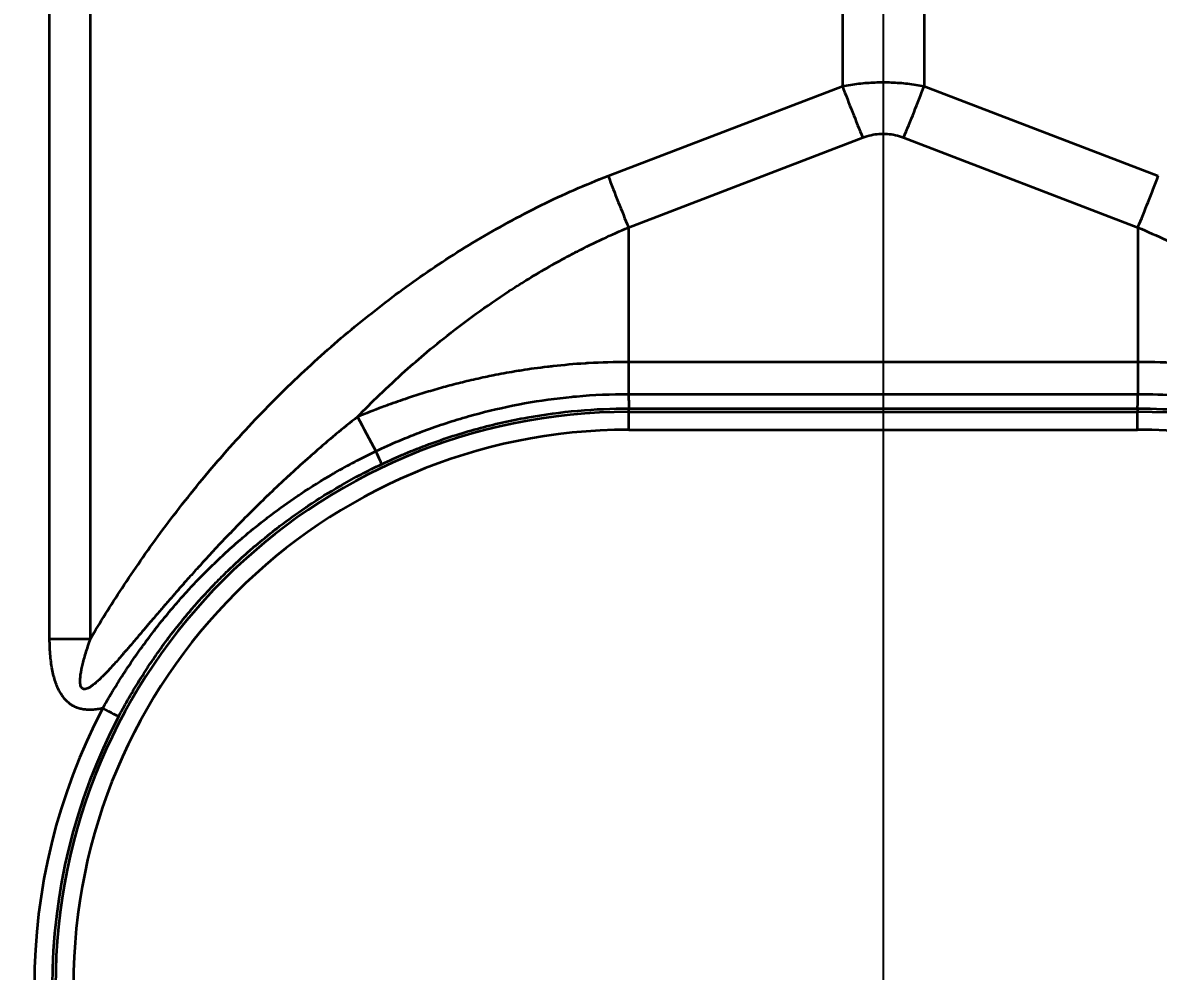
# Model space of a CAD drawing. Header units: millimetres. Extents: x 101 to 3000, y 150 to 4305.
# Drawn here: x 1070.05 to 1101.76, y 2370.54 to 2397.02 of the extents above; entities that cross this region are included whole.
import ezdxf

# ---------------------------------------------------------------- set-up
doc = ezdxf.new("R2010")
doc.units = ezdxf.units.MM
doc.header["$LTSCALE"] = 15
doc.layers.add('Bemaßung (ISO)', color=7, linetype='Continuous', lineweight=25)
doc.layers.add('Sichtbar schmal (ISO)', color=7, linetype='Continuous', lineweight=35)
doc.styles.add('Notiztext (DIN)', font='verdana.ttf')
doc.dimstyles.new('Standard (DIN)', dxfattribs={"dimscale": 15, "dimtxt": 2.5, "dimasz": 2.5, "dimexe": 2, "dimexo": 4, "dimgap": 0.5, "dimtad": 1, "dimdec": 1, "dimrnd": 1e-08, "dimtxsty": 'Notiztext (DIN)', "dimcen": 0.09, "dimclrd": 256, "dimclre": 256, "dimclrt": 256, "dimadec": 0, "dimazin": 2, "dimtfac": 1, "dimtmove": 0, "dimatfit": 3, "dimfxl": 0, "dimtolj": 1, "dimtzin": 0, "dimlwd": -1, "dimlwe": -1, "dimarcsym": 0})

# ---------------------------------------------------------------- blocks, each defined once
blk = doc.blocks.new('*D75')
at = {"layer": 'Bemaßung (ISO)', "transparency": 16777216}
for p, q in [((1094.075, 2762.446), (1094.075, 2012.446)), ((1033.925, 2215.146), (1033.925, 2012.446)), ((996.425, 2042.446), (958.925, 2042.446)), ((1033.925, 2042.446), (1094.075, 2042.446)), ((1131.575, 2042.446), (1169.075, 2042.446))]:
    blk.add_line(p, q, dxfattribs=at)
for points in [[(996.425, 2048.696), (996.425, 2036.196), (1033.925, 2042.446)], [(1131.575, 2048.696), (1131.575, 2036.196), (1094.075, 2042.446)]]:
    blk.add_solid(points, dxfattribs=at)
at = {"layer": 'Defpoints', "color": 0, "transparency": 16777216}
for p in [(1094.075, 2822.446), (1033.925, 2275.146), (1094.075, 2042.446)]:
    blk.add_point(p, dxfattribs=at)
at = {"layer": 'Bemaßung (ISO)', "transparency": 16777216, "insert": (1034.635, 2088.983), "char_height": 37.5, "attachment_point": 1, "style": 'Notiztext (DIN)'}
blk.add_mtext('\\A1;60', dxfattribs=at)

msp = doc.modelspace()

# ---------------------------------------------------------------- linework, layer by layer
at = {"layer": 'Sichtbar schmal (ISO)'}
for p, q in [((1070.802, 2379.822), (1070.802, 2550.467)), ((1071.943, 2379.822), (1071.943, 2550.468)), ((1092.934, 2535.052), (1092.934, 2395.247)), ((1095.216, 2535.052), (1095.216, 2395.247)), ((1086.395, 2392.74), (1092.934, 2395.247)), ((1095.216, 2395.247), (1101.755, 2392.74)), ((1086.965, 2391.302), (1093.505, 2393.81)), ((1094.646, 2393.81), (1101.185, 2391.302)), ((1086.965, 2391.302), (1086.965, 2387.545)), ((1101.185, 2391.302), (1101.185, 2387.545)), ((1086.965, 2387.545), (1086.965, 2386.653)), ((1101.185, 2387.545), (1086.965, 2387.545)), ((1101.185, 2387.545), (1101.185, 2386.653)), ((1086.965, 2386.653), (1101.185, 2386.653)), ((1086.975, 2386.155), (1086.975, 2386.25)), ((1086.975, 2386.25), (1101.175, 2386.25)), ((1086.975, 2386.155), (1101.175, 2386.155)), ((1086.975, 2385.655), (1086.975, 2386.155)), ((1101.175, 2386.25), (1101.175, 2386.155)), ((1101.175, 2385.655), (1101.175, 2386.155)), ((1086.975, 2385.655), (1101.175, 2385.655))]:
    msp.add_line(p, q, dxfattribs=at)
for centre, radius, start, end in [((1086.975, 2370.146), 16.009, 90, 270), ((1101.175, 2370.146), 16.009, 270, 90), ((1086.975, 2370.146), 15.509, 90, 270), ((1101.175, 2370.146), 15.509, 270, 90)]:
    msp.add_arc(centre, radius, start, end, dxfattribs=at)
for centre, major_axis, ratio, start_param, end_param in [((1093.505, 2395.221), (1.79, -4.668), 0.104798, 4.666655, 4.979151), ((1094.646, 2395.221), (-1.79, -4.668), 0.104799, 1.304034, 1.616531), ((1086.965, 2392.714), (1.79, -4.668), 0.104799, 4.666654, 4.979151), ((1101.185, 2392.714), (-1.79, -4.668), 0.104799, 1.304034, 1.616531), ((1101.18, 2386.75), (-0.005, -0.5), 0.011304, 0.01759, 1.376435), ((1080.922, 2383.225), (4.733, -8.809), 0.002478, 4.388761, 4.501568), ((1079.859, 2385.148), (0.214, -0.452), 0.013246, 0.017455, 1.360371), ((1070.802, 2379.874), (-10, 0), 0.005236, 1.570796, 1.685163), ((1086.976, 2370.147), (-16.601, 0), 0.999986, 5.798586, 6.768244), ((1086.976, 2370.145), (-16.102, 0), 0.999985, 5.798589, 6.768246), ((1072.286, 2377.879), (0.442, -0.233), 0.004631, 0.017453, 1.573237)]:
    msp.add_ellipse(centre, major_axis=major_axis, ratio=ratio, start_param=start_param, end_param=end_param, dxfattribs=at)
for points, knots in [([(1092.934, 2395.247), (1093.09, 2395.277), (1093.244, 2395.301), (1093.397, 2395.318), (1093.55, 2395.335), (1093.7, 2395.347), (1093.85, 2395.352), (1094, 2395.358), (1094.15, 2395.358), (1094.3, 2395.352), (1094.45, 2395.347), (1094.6, 2395.336), (1094.753, 2395.318), (1094.906, 2395.301), (1095.06, 2395.277), (1095.216, 2395.247)], [0.0000009, 0.0000009, 0.0000009, 0.0000009, 0.2, 0.2, 0.2, 0.4, 0.4, 0.4, 0.6, 0.6, 0.6, 0.8, 0.8, 0.8, 1, 1, 1, 1]), ([(1093.505, 2393.81), (1093.582, 2393.84), (1093.737, 2393.887), (1093.963, 2393.92), (1094.187, 2393.92), (1094.413, 2393.887), (1094.568, 2393.84), (1094.646, 2393.81)], [0.0000017, 0.0000017, 0.0000017, 0.0000017, 0.2, 0.4, 0.6, 0.8, 1, 1, 1, 1]), ([(1071.943, 2379.822), (1072.209, 2380.271), (1072.793, 2381.214), (1073.866, 2382.765), (1075.133, 2384.387), (1076.533, 2385.961), (1078.003, 2387.411), (1079.508, 2388.713), (1081.022, 2389.86), (1082.695, 2390.956), (1084.521, 2391.953), (1085.761, 2392.497), (1086.395, 2392.74)], [0.0000002, 0.0000002, 0.0000002, 0.0000002, 0.1, 0.2, 0.3, 0.4, 0.5, 0.6, 0.7, 0.8, 0.9, 1, 1, 1, 1]), ([(1079.396, 2386.015), (1079.599, 2386.225), (1079.805, 2386.43), (1080.013, 2386.631), (1080.25, 2386.859), (1080.489, 2387.081), (1080.729, 2387.296), (1080.93, 2387.476), (1081.131, 2387.65), (1081.335, 2387.821), (1081.588, 2388.033), (1081.845, 2388.24), (1082.11, 2388.444), (1082.304, 2388.593), (1082.502, 2388.742), (1082.704, 2388.888), (1083.002, 2389.103), (1083.308, 2389.314), (1083.623, 2389.52), (1083.783, 2389.624), (1083.944, 2389.727), (1084.108, 2389.827), (1084.486, 2390.061), (1084.874, 2390.284), (1085.264, 2390.493), (1085.355, 2390.541), (1085.445, 2390.588), (1085.536, 2390.635), (1086.007, 2390.878), (1086.483, 2391.101), (1086.965, 2391.302)], [0.0000008, 0.0000008, 0.0000008, 0.0000008, 0.0934865, 0.0934865, 0.0934865, 0.2, 0.2, 0.2, 0.2892891, 0.2892891, 0.2892891, 0.4, 0.4, 0.4, 0.4809533, 0.4809533, 0.4809533, 0.6, 0.6, 0.6, 0.6603903, 0.6603903, 0.6603903, 0.8, 0.8, 0.8, 0.8322328, 0.8322328, 0.8322328, 1, 1, 1, 1]), ([(1101.185, 2391.302), (1101.721, 2391.078), (1102.254, 2390.826), (1102.776, 2390.551), (1102.828, 2390.524), (1102.88, 2390.496), (1102.931, 2390.468), (1103.4, 2390.217), (1103.861, 2389.946), (1104.322, 2389.652), (1104.423, 2389.587), (1104.524, 2389.522), (1104.625, 2389.455), (1105.036, 2389.184), (1105.446, 2388.895), (1105.85, 2388.589), (1106, 2388.476), (1106.148, 2388.361), (1106.296, 2388.244), (1106.648, 2387.965), (1106.995, 2387.674), (1107.336, 2387.372), (1107.528, 2387.202), (1107.718, 2387.028), (1107.907, 2386.851), (1108.194, 2386.58), (1108.477, 2386.302), (1108.754, 2386.015)], [0, 0, 0, 0, 0.2, 0.2, 0.2, 0.219849, 0.219849, 0.219849, 0.4, 0.4, 0.4, 0.439513, 0.439513, 0.439513, 0.6, 0.6, 0.6, 0.659228, 0.659228, 0.659228, 0.8, 0.8, 0.8, 0.879178, 0.879178, 0.879178, 1, 1, 1, 1]), ([(1086.965, 2387.545), (1086.572, 2387.545), (1086.199, 2387.533), (1085.851, 2387.512), (1085.818, 2387.511), (1085.785, 2387.509), (1085.752, 2387.507), (1085.437, 2387.487), (1085.142, 2387.46), (1084.863, 2387.429), (1084.808, 2387.423), (1084.755, 2387.417), (1084.701, 2387.411), (1084.45, 2387.381), (1084.211, 2387.348), (1083.983, 2387.312), (1083.915, 2387.301), (1083.848, 2387.29), (1083.782, 2387.279), (1083.576, 2387.245), (1083.378, 2387.208), (1083.187, 2387.17), (1083.111, 2387.155), (1083.036, 2387.139), (1082.962, 2387.124), (1082.786, 2387.086), (1082.614, 2387.048), (1082.446, 2387.007), (1082.367, 2386.988), (1082.289, 2386.969), (1082.211, 2386.949), (1082.051, 2386.909), (1081.894, 2386.867), (1081.739, 2386.824), (1081.658, 2386.801), (1081.577, 2386.778), (1081.497, 2386.754), (1081.338, 2386.708), (1081.18, 2386.66), (1081.022, 2386.609), (1080.945, 2386.585), (1080.868, 2386.56), (1080.791, 2386.534), (1080.611, 2386.474), (1080.432, 2386.412), (1080.253, 2386.347), (1080.198, 2386.327), (1080.144, 2386.307), (1080.09, 2386.287), (1079.857, 2386.2), (1079.626, 2386.109), (1079.396, 2386.015)], [0, 0, 0, 0, 0.1014608, 0.1014608, 0.1014608, 0.1111111, 0.1111111, 0.1111111, 0.2041038, 0.2041038, 0.2041038, 0.2222222, 0.2222222, 0.2222222, 0.307832, 0.307832, 0.307832, 0.3333333, 0.3333333, 0.3333333, 0.4128731, 0.4128731, 0.4128731, 0.4444444, 0.4444444, 0.4444444, 0.5199137, 0.5199137, 0.5199137, 0.5555556, 0.5555556, 0.5555556, 0.6287064, 0.6287064, 0.6287064, 0.6666667, 0.6666667, 0.6666667, 0.7412944, 0.7412944, 0.7412944, 0.7777778, 0.7777778, 0.7777778, 0.862924, 0.862924, 0.862924, 0.8888889, 0.8888889, 0.8888889, 0.9999988, 0.9999988, 0.9999988, 0.9999988]), ([(1108.754, 2386.015), (1108.55, 2386.099), (1108.344, 2386.18), (1108.137, 2386.258), (1108.112, 2386.268), (1108.086, 2386.277), (1108.06, 2386.287), (1107.827, 2386.374), (1107.593, 2386.456), (1107.358, 2386.534), (1107.178, 2386.594), (1106.996, 2386.652), (1106.815, 2386.706), (1106.761, 2386.723), (1106.707, 2386.739), (1106.653, 2386.755), (1106.417, 2386.824), (1106.181, 2386.888), (1105.938, 2386.95), (1105.777, 2386.99), (1105.614, 2387.029), (1105.446, 2387.067), (1105.361, 2387.087), (1105.274, 2387.106), (1105.187, 2387.124), (1104.927, 2387.179), (1104.655, 2387.231), (1104.367, 2387.279), (1104.261, 2387.297), (1104.153, 2387.314), (1104.042, 2387.331), (1103.852, 2387.36), (1103.654, 2387.386), (1103.448, 2387.411), (1103.185, 2387.442), (1102.909, 2387.47), (1102.615, 2387.492), (1102.543, 2387.497), (1102.471, 2387.502), (1102.398, 2387.507), (1102.021, 2387.53), (1101.616, 2387.545), (1101.185, 2387.545)], [0, 0, 0, 0, 0.098827, 0.098827, 0.098827, 0.111111, 0.111111, 0.111111, 0.222222, 0.222222, 0.222222, 0.307774, 0.307774, 0.307774, 0.333333, 0.333333, 0.333333, 0.444444, 0.444444, 0.444444, 0.518083, 0.518083, 0.518083, 0.555556, 0.555556, 0.555556, 0.666667, 0.666667, 0.666667, 0.707555, 0.707555, 0.707555, 0.777778, 0.777778, 0.777778, 0.867245, 0.867245, 0.867245, 0.888889, 0.888889, 0.888889, 1, 1, 1, 1]), ([(1079.91, 2385.057), (1080.339, 2385.261), (1080.777, 2385.447), (1081.223, 2385.613), (1081.232, 2385.617), (1081.241, 2385.62), (1081.25, 2385.624), (1081.661, 2385.776), (1082.077, 2385.912), (1082.499, 2386.032), (1082.545, 2386.045), (1082.592, 2386.058), (1082.638, 2386.071), (1083.049, 2386.183), (1083.464, 2386.279), (1083.882, 2386.359), (1083.942, 2386.371), (1084.002, 2386.382), (1084.062, 2386.393), (1084.5, 2386.472), (1084.942, 2386.533), (1085.385, 2386.576), (1085.427, 2386.58), (1085.469, 2386.584), (1085.51, 2386.588), (1085.995, 2386.631), (1086.481, 2386.653), (1086.965, 2386.653)], [0, 0, 0, 0, 0.195961, 0.195961, 0.195961, 0.2, 0.2, 0.2, 0.380208, 0.380208, 0.380208, 0.4, 0.4, 0.4, 0.574951, 0.574951, 0.574951, 0.6, 0.6, 0.6, 0.782753, 0.782753, 0.782753, 0.8, 0.8, 0.8, 1, 1, 1, 1]), ([(1086.965, 2386.653), (1086.966, 2386.608), (1086.967, 2386.565), (1086.967, 2386.525), (1086.968, 2386.484), (1086.969, 2386.447), (1086.969, 2386.413), (1086.97, 2386.395), (1086.97, 2386.378), (1086.97, 2386.363), (1086.971, 2386.35), (1086.971, 2386.337), (1086.971, 2386.326), (1086.972, 2386.302), (1086.973, 2386.283), (1086.973, 2386.27), (1086.974, 2386.257), (1086.974, 2386.25), (1086.975, 2386.25)], [0, 0, 0, 0, 0.2, 0.2, 0.2, 0.4, 0.4, 0.4, 0.507758, 0.507758, 0.507758, 0.6, 0.6, 0.6, 0.8, 0.8, 0.8, 1, 1, 1, 1]), ([(1101.185, 2386.653), (1101.555, 2386.653), (1101.926, 2386.64), (1102.296, 2386.615), (1102.411, 2386.607), (1102.525, 2386.598), (1102.64, 2386.588), (1102.858, 2386.568), (1103.076, 2386.544), (1103.294, 2386.516), (1103.56, 2386.481), (1103.824, 2386.44), (1104.088, 2386.393), (1104.119, 2386.387), (1104.151, 2386.381), (1104.183, 2386.376), (1104.447, 2386.326), (1104.71, 2386.271), (1104.971, 2386.209), (1105.152, 2386.166), (1105.332, 2386.12), (1105.512, 2386.071), (1105.568, 2386.055), (1105.624, 2386.04), (1105.681, 2386.023), (1105.902, 2385.96), (1106.122, 2385.893), (1106.34, 2385.82), (1106.528, 2385.758), (1106.714, 2385.693), (1106.9, 2385.624), (1106.925, 2385.614), (1106.95, 2385.605), (1106.976, 2385.595), (1107.186, 2385.516), (1107.394, 2385.433), (1107.6, 2385.345), (1107.816, 2385.253), (1108.029, 2385.157), (1108.24, 2385.057)], [0, 0, 0, 0, 0.1527893, 0.1527893, 0.1527893, 0.2, 0.2, 0.2, 0.2901178, 0.2901178, 0.2901178, 0.4, 0.4, 0.4, 0.4132238, 0.4132238, 0.4132238, 0.5236105, 0.5236105, 0.5236105, 0.6, 0.6, 0.6, 0.6240365, 0.6240365, 0.6240365, 0.7186135, 0.7186135, 0.7186135, 0.8, 0.8, 0.8, 0.811166, 0.811166, 0.811166, 0.90352, 0.90352, 0.90352, 0.9999991, 0.9999991, 0.9999991, 0.9999991]), ([(1080.073, 2384.696), (1080.502, 2384.9), (1080.94, 2385.084), (1081.386, 2385.249), (1081.832, 2385.414), (1082.285, 2385.559), (1082.744, 2385.684), (1083.203, 2385.809), (1083.668, 2385.914), (1084.137, 2385.998), (1084.606, 2386.082), (1085.079, 2386.145), (1085.553, 2386.187), (1086.027, 2386.229), (1086.501, 2386.25), (1086.975, 2386.25)], [0, 0, 0, 0, 0.2, 0.2, 0.2, 0.4, 0.4, 0.4, 0.6, 0.6, 0.6, 0.8, 0.8, 0.8, 1, 1, 1, 1]), ([(1101.175, 2386.25), (1101.649, 2386.25), (1102.124, 2386.229), (1102.597, 2386.187), (1103.071, 2386.145), (1103.544, 2386.082), (1104.013, 2385.998), (1104.482, 2385.914), (1104.947, 2385.809), (1105.406, 2385.684), (1105.865, 2385.559), (1106.318, 2385.414), (1106.764, 2385.249), (1107.21, 2385.084), (1107.648, 2384.9), (1108.077, 2384.696)], [0, 0, 0, 0, 0.2, 0.2, 0.2, 0.4, 0.4, 0.4, 0.6, 0.6, 0.6, 0.8, 0.8, 0.8, 1, 1, 1, 1]), ([(1079.396, 2386.015), (1079.19, 2385.852), (1078.99, 2385.69), (1078.796, 2385.528), (1078.766, 2385.504), (1078.737, 2385.479), (1078.707, 2385.454), (1078.514, 2385.293), (1078.328, 2385.133), (1078.146, 2384.974), (1078.119, 2384.95), (1078.092, 2384.926), (1078.065, 2384.902), (1077.883, 2384.742), (1077.707, 2384.583), (1077.533, 2384.424), (1077.508, 2384.401), (1077.483, 2384.378), (1077.458, 2384.355), (1077.285, 2384.195), (1077.115, 2384.035), (1076.948, 2383.874), (1076.924, 2383.852), (1076.9, 2383.829), (1076.877, 2383.806), (1076.709, 2383.644), (1076.544, 2383.482), (1076.382, 2383.32), (1076.36, 2383.298), (1076.338, 2383.275), (1076.316, 2383.253), (1076.154, 2383.091), (1075.996, 2382.929), (1075.847, 2382.773), (1075.827, 2382.753), (1075.807, 2382.732), (1075.788, 2382.712), (1075.64, 2382.557), (1075.5, 2382.409), (1075.369, 2382.269), (1075.353, 2382.251), (1075.336, 2382.233), (1075.319, 2382.215), (1075.191, 2382.077), (1075.072, 2381.946), (1074.96, 2381.823), (1074.946, 2381.808), (1074.932, 2381.792), (1074.918, 2381.777), (1074.808, 2381.655), (1074.705, 2381.539), (1074.607, 2381.429), (1074.595, 2381.416), (1074.583, 2381.402), (1074.571, 2381.389), (1074.474, 2381.28), (1074.382, 2381.175), (1074.295, 2381.075), (1074.285, 2381.064), (1074.275, 2381.052), (1074.265, 2381.04), (1074.178, 2380.941), (1074.096, 2380.846), (1074.017, 2380.755), (1074.008, 2380.745), (1074, 2380.735), (1073.991, 2380.725), (1073.913, 2380.635), (1073.839, 2380.549), (1073.769, 2380.467), (1073.761, 2380.458), (1073.754, 2380.449), (1073.746, 2380.44), (1073.676, 2380.358), (1073.61, 2380.28), (1073.546, 2380.205), (1073.539, 2380.198), (1073.533, 2380.19), (1073.526, 2380.182), (1073.463, 2380.108), (1073.402, 2380.037), (1073.344, 2379.969), (1073.338, 2379.962), (1073.333, 2379.955), (1073.327, 2379.948), (1073.269, 2379.881), (1073.214, 2379.816), (1073.161, 2379.754), (1073.156, 2379.748), (1073.151, 2379.742), (1073.146, 2379.736), (1073.093, 2379.675), (1073.043, 2379.616), (1072.995, 2379.56), (1072.991, 2379.555), (1072.986, 2379.55), (1072.982, 2379.545), (1072.934, 2379.489), (1072.888, 2379.436), (1072.843, 2379.385), (1072.839, 2379.381), (1072.836, 2379.376), (1072.832, 2379.372), (1072.788, 2379.321), (1072.745, 2379.273), (1072.705, 2379.227), (1072.701, 2379.223), (1072.698, 2379.219), (1072.694, 2379.215), (1072.654, 2379.169), (1072.615, 2379.126), (1072.577, 2379.084), (1072.574, 2379.081), (1072.571, 2379.077), (1072.568, 2379.074), (1072.53, 2379.032), (1072.494, 2378.993), (1072.458, 2378.955), (1072.456, 2378.952), (1072.453, 2378.949), (1072.45, 2378.946), (1072.415, 2378.908), (1072.381, 2378.873), (1072.348, 2378.838), (1072.345, 2378.836), (1072.343, 2378.833), (1072.34, 2378.831), (1072.307, 2378.797), (1072.276, 2378.765), (1072.245, 2378.735), (1072.212, 2378.702), (1072.18, 2378.672), (1072.15, 2378.645), (1072.119, 2378.617), (1072.09, 2378.591), (1072.062, 2378.568), (1072.034, 2378.545), (1072.008, 2378.525), (1071.983, 2378.507), (1071.958, 2378.489), (1071.934, 2378.473), (1071.912, 2378.46), (1071.89, 2378.447), (1071.869, 2378.437), (1071.85, 2378.43), (1071.831, 2378.422), (1071.814, 2378.417), (1071.798, 2378.415), (1071.782, 2378.412), (1071.769, 2378.412), (1071.756, 2378.415), (1071.744, 2378.417), (1071.733, 2378.421), (1071.723, 2378.427), (1071.713, 2378.433), (1071.704, 2378.441), (1071.696, 2378.451), (1071.688, 2378.461), (1071.681, 2378.474), (1071.675, 2378.49), (1071.669, 2378.506), (1071.664, 2378.526), (1071.66, 2378.548), (1071.657, 2378.57), (1071.655, 2378.595), (1071.654, 2378.622), (1071.653, 2378.649), (1071.654, 2378.679), (1071.657, 2378.712), (1071.659, 2378.745), (1071.663, 2378.781), (1071.668, 2378.819), (1071.674, 2378.858), (1071.681, 2378.899), (1071.689, 2378.943), (1071.698, 2378.987), (1071.708, 2379.034), (1071.72, 2379.084), (1071.732, 2379.134), (1071.745, 2379.186), (1071.76, 2379.242), (1071.775, 2379.297), (1071.791, 2379.355), (1071.81, 2379.416), (1071.828, 2379.477), (1071.849, 2379.542), (1071.871, 2379.609), (1071.893, 2379.677), (1071.917, 2379.748), (1071.943, 2379.822)], [0, 0, 0, 0, 0.020625, 0.020625, 0.020625, 0.02381, 0.02381, 0.02381, 0.044507, 0.044507, 0.044507, 0.047619, 0.047619, 0.047619, 0.068395, 0.068395, 0.068395, 0.071429, 0.071429, 0.071429, 0.092283, 0.092283, 0.092283, 0.095238, 0.095238, 0.095238, 0.116185, 0.116185, 0.116185, 0.119048, 0.119048, 0.119048, 0.140083, 0.140083, 0.140083, 0.142857, 0.142857, 0.142857, 0.163954, 0.163954, 0.163954, 0.166667, 0.166667, 0.166667, 0.187825, 0.187825, 0.187825, 0.190476, 0.190476, 0.190476, 0.211713, 0.211713, 0.211713, 0.214286, 0.214286, 0.214286, 0.235606, 0.235606, 0.235606, 0.238095, 0.238095, 0.238095, 0.259494, 0.259494, 0.259494, 0.261905, 0.261905, 0.261905, 0.283381, 0.283381, 0.283381, 0.285714, 0.285714, 0.285714, 0.307268, 0.307268, 0.307268, 0.309524, 0.309524, 0.309524, 0.331156, 0.331156, 0.331156, 0.333333, 0.333333, 0.333333, 0.355044, 0.355044, 0.355044, 0.357143, 0.357143, 0.357143, 0.378931, 0.378931, 0.378931, 0.380952, 0.380952, 0.380952, 0.402818, 0.402818, 0.402818, 0.404762, 0.404762, 0.404762, 0.426705, 0.426705, 0.426705, 0.428571, 0.428571, 0.428571, 0.450592, 0.450592, 0.450592, 0.452381, 0.452381, 0.452381, 0.47448, 0.47448, 0.47448, 0.47619, 0.47619, 0.47619, 0.498369, 0.498369, 0.498369, 0.5, 0.5, 0.5, 0.522257, 0.522257, 0.522257, 0.546143, 0.546143, 0.546143, 0.57003, 0.57003, 0.57003, 0.593918, 0.593918, 0.593918, 0.617805, 0.617805, 0.617805, 0.641691, 0.641691, 0.641691, 0.665575, 0.665575, 0.665575, 0.689458, 0.689458, 0.689458, 0.713341, 0.713341, 0.713341, 0.737231, 0.737231, 0.737231, 0.761129, 0.761129, 0.761129, 0.785019, 0.785019, 0.785019, 0.808902, 0.808902, 0.808902, 0.832788, 0.832788, 0.832788, 0.856676, 0.856676, 0.856676, 0.880564, 0.880564, 0.880564, 0.904451, 0.904451, 0.904451, 0.928338, 0.928338, 0.928338, 0.952225, 0.952225, 0.952225, 0.976113, 0.976113, 0.976113, 1, 1, 1, 1]), ([(1072.286, 2377.882), (1072.324, 2377.95), (1072.365, 2378.021), (1072.408, 2378.097), (1072.411, 2378.102), (1072.414, 2378.106), (1072.416, 2378.111), (1072.458, 2378.182), (1072.502, 2378.257), (1072.549, 2378.335), (1072.556, 2378.346), (1072.563, 2378.358), (1072.57, 2378.369), (1072.614, 2378.442), (1072.662, 2378.52), (1072.712, 2378.6), (1072.724, 2378.618), (1072.735, 2378.636), (1072.747, 2378.655), (1072.795, 2378.73), (1072.845, 2378.809), (1072.898, 2378.89), (1072.915, 2378.916), (1072.932, 2378.942), (1072.95, 2378.969), (1073.001, 2379.046), (1073.054, 2379.124), (1073.109, 2379.206), (1073.133, 2379.241), (1073.158, 2379.276), (1073.182, 2379.312), (1073.236, 2379.388), (1073.291, 2379.467), (1073.349, 2379.548), (1073.381, 2379.592), (1073.414, 2379.637), (1073.447, 2379.683), (1073.503, 2379.759), (1073.561, 2379.836), (1073.621, 2379.916), (1073.663, 2379.971), (1073.706, 2380.027), (1073.75, 2380.084), (1073.808, 2380.158), (1073.867, 2380.234), (1073.929, 2380.31), (1073.983, 2380.378), (1074.039, 2380.447), (1074.098, 2380.517), (1074.156, 2380.588), (1074.217, 2380.66), (1074.28, 2380.733), (1074.35, 2380.815), (1074.422, 2380.898), (1074.497, 2380.982), (1074.556, 2381.049), (1074.617, 2381.117), (1074.68, 2381.185), (1074.769, 2381.282), (1074.862, 2381.381), (1074.959, 2381.481), (1075.017, 2381.542), (1075.078, 2381.604), (1075.14, 2381.667), (1075.252, 2381.78), (1075.37, 2381.896), (1075.495, 2382.014), (1075.551, 2382.068), (1075.609, 2382.122), (1075.668, 2382.177), (1075.811, 2382.309), (1075.961, 2382.444), (1076.12, 2382.581), (1076.172, 2382.626), (1076.225, 2382.671), (1076.279, 2382.716), (1076.459, 2382.868), (1076.65, 2383.022), (1076.854, 2383.179), (1076.897, 2383.213), (1076.942, 2383.247), (1076.987, 2383.281), (1077.214, 2383.452), (1077.456, 2383.626), (1077.716, 2383.802), (1077.748, 2383.823), (1077.779, 2383.844), (1077.811, 2383.866), (1078.094, 2384.054), (1078.398, 2384.244), (1078.728, 2384.435), (1078.744, 2384.444), (1078.76, 2384.453), (1078.776, 2384.462), (1079.125, 2384.662), (1079.503, 2384.862), (1079.91, 2385.057)], [0, 0, 0, 0, 0.0588235, 0.0588235, 0.0588235, 0.0624432, 0.0624432, 0.0624432, 0.1176471, 0.1176471, 0.1176471, 0.1253707, 0.1253707, 0.1253707, 0.1764706, 0.1764706, 0.1764706, 0.1879978, 0.1879978, 0.1879978, 0.2352941, 0.2352941, 0.2352941, 0.2504489, 0.2504489, 0.2504489, 0.2941176, 0.2941176, 0.2941176, 0.3128063, 0.3128063, 0.3128063, 0.3529412, 0.3529412, 0.3529412, 0.3751101, 0.3751101, 0.3751101, 0.4117647, 0.4117647, 0.4117647, 0.437434, 0.437434, 0.437434, 0.4705882, 0.4705882, 0.4705882, 0.4998186, 0.4998186, 0.4998186, 0.5294118, 0.5294118, 0.5294118, 0.5622768, 0.5622768, 0.5622768, 0.5882353, 0.5882353, 0.5882353, 0.6248232, 0.6248232, 0.6248232, 0.6470588, 0.6470588, 0.6470588, 0.6874706, 0.6874706, 0.6874706, 0.7058824, 0.7058824, 0.7058824, 0.7502314, 0.7502314, 0.7502314, 0.7647059, 0.7647059, 0.7647059, 0.813136, 0.813136, 0.813136, 0.8235294, 0.8235294, 0.8235294, 0.8760025, 0.8760025, 0.8760025, 0.8823529, 0.8823529, 0.8823529, 0.9384593, 0.9384593, 0.9384593, 0.9411765, 0.9411765, 0.9411765, 0.9999998, 0.9999998, 0.9999998, 0.9999998]), ([(1072.728, 2377.646), (1072.764, 2377.715), (1072.803, 2377.787), (1072.845, 2377.863), (1072.847, 2377.868), (1072.85, 2377.873), (1072.852, 2377.877), (1072.891, 2377.949), (1072.933, 2378.024), (1072.978, 2378.102), (1072.984, 2378.113), (1072.99, 2378.124), (1072.997, 2378.135), (1073.039, 2378.209), (1073.083, 2378.286), (1073.131, 2378.366), (1073.142, 2378.384), (1073.152, 2378.402), (1073.163, 2378.421), (1073.208, 2378.496), (1073.256, 2378.574), (1073.306, 2378.655), (1073.322, 2378.68), (1073.338, 2378.706), (1073.355, 2378.733), (1073.403, 2378.809), (1073.453, 2378.887), (1073.505, 2378.967), (1073.528, 2379.002), (1073.551, 2379.037), (1073.574, 2379.072), (1073.625, 2379.148), (1073.677, 2379.226), (1073.732, 2379.305), (1073.763, 2379.349), (1073.794, 2379.394), (1073.826, 2379.439), (1073.879, 2379.514), (1073.933, 2379.59), (1073.991, 2379.668), (1074.031, 2379.723), (1074.072, 2379.778), (1074.114, 2379.835), (1074.169, 2379.907), (1074.226, 2379.981), (1074.285, 2380.057), (1074.336, 2380.124), (1074.39, 2380.191), (1074.446, 2380.26), (1074.502, 2380.33), (1074.56, 2380.401), (1074.62, 2380.473), (1074.687, 2380.553), (1074.756, 2380.634), (1074.828, 2380.717), (1074.885, 2380.783), (1074.944, 2380.849), (1075.005, 2380.917), (1075.09, 2381.012), (1075.179, 2381.108), (1075.272, 2381.207), (1075.329, 2381.267), (1075.387, 2381.328), (1075.446, 2381.389), (1075.555, 2381.5), (1075.669, 2381.614), (1075.788, 2381.73), (1075.843, 2381.782), (1075.899, 2381.836), (1075.956, 2381.889), (1076.094, 2382.019), (1076.239, 2382.15), (1076.393, 2382.285), (1076.443, 2382.328), (1076.494, 2382.373), (1076.546, 2382.417), (1076.72, 2382.565), (1076.905, 2382.716), (1077.103, 2382.869), (1077.145, 2382.902), (1077.188, 2382.935), (1077.232, 2382.969), (1077.452, 2383.136), (1077.687, 2383.306), (1077.94, 2383.477), (1077.97, 2383.498), (1078.001, 2383.518), (1078.032, 2383.539), (1078.307, 2383.723), (1078.602, 2383.908), (1078.923, 2384.093), (1078.939, 2384.102), (1078.954, 2384.111), (1078.97, 2384.12), (1079.309, 2384.314), (1079.677, 2384.508), (1080.073, 2384.696)], [0, 0, 0, 0, 0.058824, 0.058824, 0.058824, 0.062444, 0.062444, 0.062444, 0.117647, 0.117647, 0.117647, 0.125372, 0.125372, 0.125372, 0.176471, 0.176471, 0.176471, 0.187998, 0.187998, 0.187998, 0.235294, 0.235294, 0.235294, 0.250449, 0.250449, 0.250449, 0.294118, 0.294118, 0.294118, 0.312807, 0.312807, 0.312807, 0.352941, 0.352941, 0.352941, 0.37511, 0.37511, 0.37511, 0.411765, 0.411765, 0.411765, 0.437434, 0.437434, 0.437434, 0.470588, 0.470588, 0.470588, 0.499819, 0.499819, 0.499819, 0.529412, 0.529412, 0.529412, 0.562277, 0.562277, 0.562277, 0.588235, 0.588235, 0.588235, 0.624823, 0.624823, 0.624823, 0.647059, 0.647059, 0.647059, 0.68747, 0.68747, 0.68747, 0.705882, 0.705882, 0.705882, 0.750231, 0.750231, 0.750231, 0.764706, 0.764706, 0.764706, 0.813136, 0.813136, 0.813136, 0.823529, 0.823529, 0.823529, 0.876002, 0.876002, 0.876002, 0.882353, 0.882353, 0.882353, 0.938459, 0.938459, 0.938459, 0.941176, 0.941176, 0.941176, 1, 1, 1, 1]), ([(1072.286, 2377.882), (1072.235, 2377.87), (1072.186, 2377.86), (1072.137, 2377.853), (1072.089, 2377.846), (1072.042, 2377.841), (1071.996, 2377.838), (1071.95, 2377.835), (1071.905, 2377.835), (1071.862, 2377.837), (1071.819, 2377.839), (1071.777, 2377.844), (1071.737, 2377.85), (1071.697, 2377.857), (1071.66, 2377.866), (1071.624, 2377.877), (1071.588, 2377.887), (1071.555, 2377.9), (1071.523, 2377.914), (1071.491, 2377.928), (1071.461, 2377.944), (1071.432, 2377.962), (1071.403, 2377.979), (1071.374, 2377.999), (1071.346, 2378.022), (1071.317, 2378.044), (1071.288, 2378.07), (1071.26, 2378.099), (1071.232, 2378.128), (1071.204, 2378.16), (1071.177, 2378.196), (1071.15, 2378.231), (1071.125, 2378.269), (1071.101, 2378.309), (1071.078, 2378.349), (1071.055, 2378.392), (1071.034, 2378.438), (1071.013, 2378.483), (1070.993, 2378.531), (1070.975, 2378.583), (1070.956, 2378.634), (1070.939, 2378.688), (1070.924, 2378.745), (1070.908, 2378.802), (1070.894, 2378.862), (1070.881, 2378.925), (1070.868, 2378.987), (1070.857, 2379.053), (1070.847, 2379.121), (1070.838, 2379.189), (1070.829, 2379.26), (1070.823, 2379.334), (1070.816, 2379.409), (1070.811, 2379.486), (1070.808, 2379.568), (1070.804, 2379.649), (1070.802, 2379.734), (1070.802, 2379.822)], [0, 0, 0, 0, 0.0526316, 0.0526316, 0.0526316, 0.1052632, 0.1052632, 0.1052632, 0.1578947, 0.1578947, 0.1578947, 0.2105263, 0.2105263, 0.2105263, 0.2631579, 0.2631579, 0.2631579, 0.3157895, 0.3157895, 0.3157895, 0.3684211, 0.3684211, 0.3684211, 0.4210526, 0.4210526, 0.4210526, 0.4736842, 0.4736842, 0.4736842, 0.5263158, 0.5263158, 0.5263158, 0.5789474, 0.5789474, 0.5789474, 0.6315789, 0.6315789, 0.6315789, 0.6842105, 0.6842105, 0.6842105, 0.7368421, 0.7368421, 0.7368421, 0.7894737, 0.7894737, 0.7894737, 0.8421053, 0.8421053, 0.8421053, 0.8947368, 0.8947368, 0.8947368, 0.9473684, 0.9473684, 0.9473684, 0.9999992, 0.9999992, 0.9999992, 0.9999992])]:
    msp.add_open_spline(points, degree=3, knots=knots, dxfattribs=at)

# ---------------------------------------------------------------- dimensions: what is measured, and where the dimension line sits
at = {"layer": 'Bemaßung (ISO)'}
dim = msp.add_linear_dim(base=(1094.075, 2042.446), p1=(1033.925, 2275.146), p2=(1094.075, 2822.446), angle=180, dimstyle='Standard (DIN)', override={"dimdec": 0, "dimtp": 0, "dimtm": 0, "dimtdec": 0, "dimtofl": 1, "dimatfit": 1}, dxfattribs=at)
dim.commit()
dim.dimension.update_dxf_attribs({"geometry": '*D75', "text_midpoint": (1064, 2042.446), "dimtype": 160})

doc.saveas('drawing.dxf')
